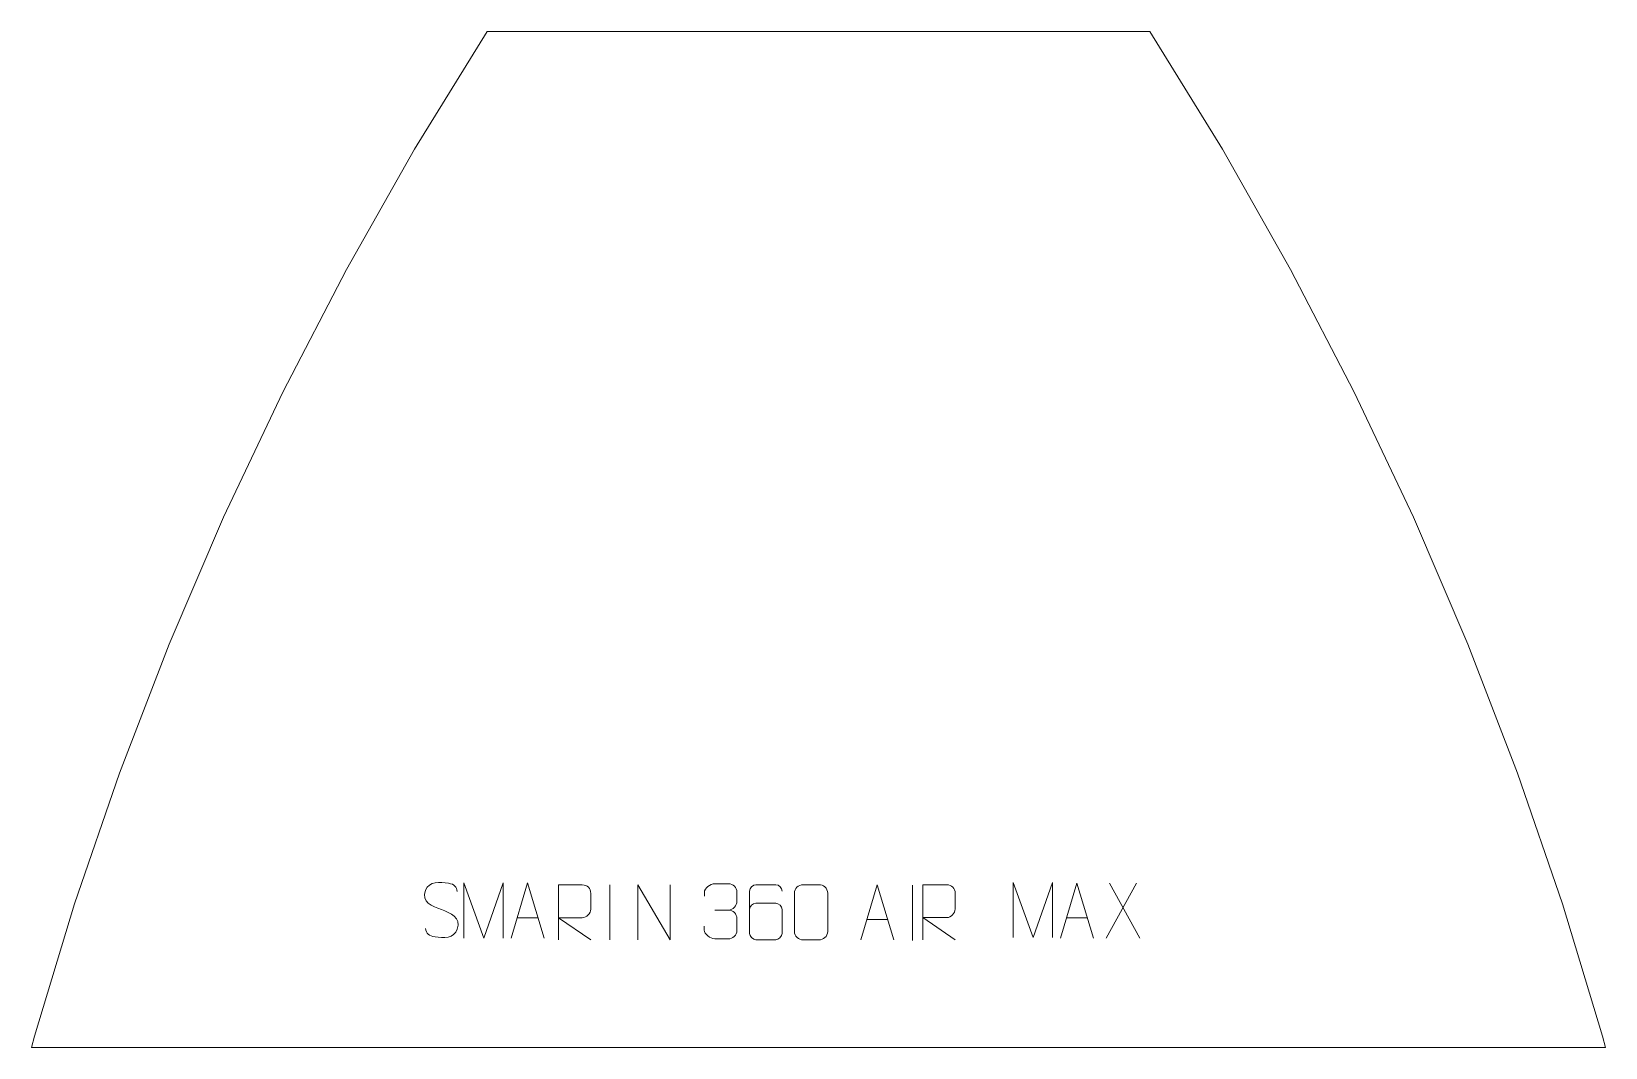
# Model space of a CAD drawing. Header units: millimetres. Extents: x -356 to 356, y 887 to 1347.
import ezdxf

# ---------------------------------------------------------------- set-up
doc = ezdxf.new("R2010")
doc.units = ezdxf.units.MM
doc.header["$MEASUREMENT"] = 0
doc.layers.add('layer 1', color=7, linetype='Continuous')

msp = doc.modelspace()

# ---------------------------------------------------------------- linework, layer by layer
at = {"layer": 'layer 1', "color": 242, "lineweight": 9}
msp.add_open_spline([(-149.9997, 1347.4989), (-149.9997, 1347.4989), (150, 1347.4989), (150, 1347.4989), (150, 1347.4989), (150, 1347.4989), (182.8939, 1294.2442), (182.8939, 1294.2442), (182.8939, 1294.2442), (182.8939, 1294.2442), (213.7892, 1239.8051), (213.7892, 1239.8051), (213.7892, 1239.8051), (213.7892, 1239.8051), (242.646, 1184.2581), (242.646, 1184.2581), (242.646, 1184.2581), (242.646, 1184.2581), (269.4236, 1127.6798), (269.4236, 1127.6798), (269.4236, 1127.6798), (269.4236, 1127.6798), (294.0853, 1070.1491), (294.0853, 1070.1491), (294.0853, 1070.1491), (294.0853, 1070.1491), (316.5978, 1011.742), (316.5978, 1011.742), (316.5978, 1011.742), (316.5978, 1011.742), (336.9288, 952.5416), (336.9288, 952.5416), (336.9288, 952.5416), (336.9288, 952.5416), (355.0512, 892.6265), (355.0512, 892.6265), (355.0512, 892.6265), (355.0512, 892.6265), (356.3963, 887.4993), (356.3963, 887.4993), (356.3963, 887.4993), (356.3963, 887.4993), (-356.3958, 887.4993), (-356.3958, 887.4993), (-356.3958, 887.4993), (-356.3958, 887.4993), (-355.0494, 892.6265), (-355.0494, 892.6265), (-355.0494, 892.6265), (-355.0494, 892.6265), (-336.9282, 952.5416), (-336.9282, 952.5416), (-336.9282, 952.5416), (-336.9282, 952.5416), (-316.5973, 1011.742), (-316.5973, 1011.742), (-316.5973, 1011.742), (-316.5973, 1011.742), (-294.0853, 1070.1491), (-294.0853, 1070.1491), (-294.0853, 1070.1491), (-294.0853, 1070.1491), (-269.4236, 1127.6798), (-269.4236, 1127.6798), (-269.4236, 1127.6798), (-269.4236, 1127.6798), (-242.6461, 1184.2581), (-242.6461, 1184.2581), (-242.6461, 1184.2581), (-242.6461, 1184.2581), (-213.7873, 1239.8051), (-213.7873, 1239.8051), (-213.7873, 1239.8051), (-213.7873, 1239.8051), (-182.892, 1294.2442), (-182.892, 1294.2442), (-182.892, 1294.2442), (-182.892, 1294.2442), (-149.9997, 1347.4989), (-149.9997, 1347.4989)], degree=3, knots=[0, 0, 0, 0, 0.04761905, 0.04761905, 0.04761905, 0.04761905, 0.0952381, 0.0952381, 0.0952381, 0.0952381, 0.14285714, 0.14285714, 0.14285714, 0.14285714, 0.19047619, 0.19047619, 0.19047619, 0.19047619, 0.23809524, 0.23809524, 0.23809524, 0.23809524, 0.28571429, 0.28571429, 0.28571429, 0.28571429, 0.33333333, 0.33333333, 0.33333333, 0.33333333, 0.38095238, 0.38095238, 0.38095238, 0.38095238, 0.42857143, 0.42857143, 0.42857143, 0.42857143, 0.47619048, 0.47619048, 0.47619048, 0.47619048, 0.52380952, 0.52380952, 0.52380952, 0.52380952, 0.57142857, 0.57142857, 0.57142857, 0.57142857, 0.61904762, 0.61904762, 0.61904762, 0.61904762, 0.66666667, 0.66666667, 0.66666667, 0.66666667, 0.71428571, 0.71428571, 0.71428571, 0.71428571, 0.76190476, 0.76190476, 0.76190476, 0.76190476, 0.80952381, 0.80952381, 0.80952381, 0.80952381, 0.85714286, 0.85714286, 0.85714286, 0.85714286, 0.9047619, 0.9047619, 0.9047619, 0.9047619, 1, 1, 1, 1], dxfattribs=at)
at = {"layer": 'layer 1', "color": 250, "lineweight": 9}
for points, knots in [([(-170.7684, 949.9515), (-175.0167, 951.4219), (-179.9248, 953.2177), (-177.9197, 958.738), (-177.9197, 958.738), (-176.4162, 962.8779), (-171.2026, 962.4894), (-167.599, 961.8883), (-167.599, 961.8883), (-164.7384, 961.4111), (-163.8737, 960.1979), (-163.5631, 958.1138)], [0, 0, 0, 0, 0.25, 0.25, 0.25, 0.25, 0.5, 0.5, 0.5, 0.5, 1, 1, 1, 1]), ([(88.2206, 937.3132), (88.2206, 937.3132), (88.2206, 962.2711), (88.2206, 962.2711), (88.2206, 962.2711), (88.2206, 962.2711), (97.1457, 937.3132), (97.1457, 937.3132), (97.1457, 937.3132), (97.1457, 937.3132), (105.9056, 962.2706), (105.9056, 962.2706), (105.9056, 962.2706), (105.9056, 962.2706), (105.9056, 937.3132), (105.9056, 937.3132)], [0, 0, 0, 0, 0.2, 0.2, 0.2, 0.2, 0.4, 0.4, 0.4, 0.4, 0.6, 0.6, 0.6, 0.6, 1, 1, 1, 1]), ([(-160.5376, 937.0307), (-160.5376, 937.0307), (-160.5376, 961.9886), (-160.5376, 961.9886), (-160.5376, 961.9886), (-160.5376, 961.9886), (-151.6125, 937.0307), (-151.6125, 937.0307), (-151.6125, 937.0307), (-151.6125, 937.0307), (-142.8526, 961.9881), (-142.8526, 961.9881), (-142.8526, 961.9881), (-142.8526, 961.9881), (-142.8526, 937.0307), (-142.8526, 937.0307)], [0, 0, 0, 0, 0.2, 0.2, 0.2, 0.2, 0.4, 0.4, 0.4, 0.4, 0.6, 0.6, 0.6, 0.6, 1, 1, 1, 1]), ([(-139.1656, 937.0329), (-139.1656, 937.0329), (-131.7946, 961.9864), (-131.7946, 961.9864), (-131.7946, 961.9864), (-131.7946, 961.9864), (-124.2247, 937.0329), (-124.2247, 937.0329)], [0, 0, 0, 0, 0.33333333, 0.33333333, 0.33333333, 0.33333333, 1, 1, 1, 1]), ([(-117.783, 936.1902), (-117.783, 936.1902), (-117.783, 961.1437), (-117.783, 961.1437), (-117.783, 961.1437), (-114.1882, 961.1437), (-110.5927, 961.1437), (-106.9975, 961.1437), (-106.9975, 961.1437), (-104.6722, 961.106), (-103.1149, 959.616), (-103.119, 957.2496), (-103.119, 957.2496), (-103.1194, 955.2141), (-103.1194, 952.1547), (-103.119, 950.1187), (-103.119, 950.1187), (-103.1255, 948.2432), (-104.9378, 946.3014), (-106.9473, 946.2823), (-106.9473, 946.2823), (-106.9473, 946.2823), (-117.783, 946.2823), (-117.783, 946.2823), (-117.783, 946.2823), (-117.783, 946.2823), (-103.1283, 936.1902), (-103.1283, 936.1902)], [0, 0, 0, 0, 0.125, 0.125, 0.125, 0.125, 0.25, 0.25, 0.25, 0.25, 0.375, 0.375, 0.375, 0.375, 0.5, 0.5, 0.5, 0.5, 0.625, 0.625, 0.625, 0.625, 0.75, 0.75, 0.75, 0.75, 1, 1, 1, 1]), ([(-81.7783, 936.1902), (-81.7783, 936.1902), (-81.7783, 961.1437), (-81.7783, 961.1437), (-81.7783, 961.1437), (-81.7783, 961.1437), (-67.1235, 936.1902), (-67.1235, 936.1902), (-67.1235, 936.1902), (-67.1235, 936.1902), (-67.1235, 961.1437), (-67.1235, 961.1437)], [0, 0, 0, 0, 0.25, 0.25, 0.25, 0.25, 0.5, 0.5, 0.5, 0.5, 1, 1, 1, 1]), ([(-51.6744, 955.9601), (-51.6744, 955.9601), (-51.6744, 957.8173), (-51.6744, 957.8173), (-51.6744, 957.8173), (-51.6887, 959.5592), (-49.0242, 961.6773), (-46.9651, 961.6546), (-46.9651, 961.6546), (-44.901, 961.6546), (-42.837, 961.6546), (-40.7733, 961.6546), (-40.7733, 961.6546), (-38.5788, 961.6634), (-36.9805, 959.8166), (-36.9361, 957.9045), (-36.9361, 957.9045), (-36.9365, 956.4694), (-36.9365, 955.0343), (-36.9361, 953.5988), (-36.9361, 953.5988), (-36.9847, 951.9453), (-38.5873, 949.7153), (-40.7856, 949.7253), (-40.7856, 949.7253), (-38.5819, 949.7141), (-36.9739, 947.9109), (-36.9199, 945.8514), (-36.9199, 945.8514), (-36.9203, 944.0667), (-36.9203, 942.282), (-36.9199, 940.4969), (-36.9199, 940.4969), (-36.9098, 938.4355), (-38.9647, 936.6724), (-40.7856, 936.6805), (-40.7856, 936.6805), (-42.8509, 936.6808), (-44.9161, 936.6808), (-46.9817, 936.6805), (-46.9817, 936.6805), (-49.1503, 936.692), (-51.6813, 939.0922), (-51.6999, 940.554), (-51.6999, 940.554), (-51.6999, 940.554), (-51.6999, 942.4626), (-51.6999, 942.4626)], [0, 0, 0, 0, 0.07692308, 0.07692308, 0.07692308, 0.07692308, 0.15384615, 0.15384615, 0.15384615, 0.15384615, 0.23076923, 0.23076923, 0.23076923, 0.23076923, 0.30769231, 0.30769231, 0.30769231, 0.30769231, 0.38461538, 0.38461538, 0.38461538, 0.38461538, 0.46153846, 0.46153846, 0.46153846, 0.46153846, 0.53846154, 0.53846154, 0.53846154, 0.53846154, 0.61538462, 0.61538462, 0.61538462, 0.61538462, 0.69230769, 0.69230769, 0.69230769, 0.69230769, 0.76923077, 0.76923077, 0.76923077, 0.76923077, 0.84615385, 0.84615385, 0.84615385, 0.84615385, 1, 1, 1, 1]), ([(-16.4366, 958.2556), (-16.4607, 959.5951), (-17.8169, 961.2483), (-19.3888, 961.214), (-19.3888, 961.214), (-22.3736, 961.2137), (-25.3588, 961.2137), (-28.3442, 961.214), (-28.3442, 961.214), (-29.5633, 961.2289), (-31.2915, 959.7913), (-31.2965, 958.2556), (-31.2965, 958.2556), (-31.2962, 951.8951), (-31.2962, 945.5343), (-31.2965, 939.1736), (-31.2965, 939.1736), (-31.2918, 938.0107), (-29.5633, 936.2396), (-28.3442, 936.2152), (-28.3442, 936.2152), (-25.3588, 936.2155), (-22.3736, 936.2155), (-19.3888, 936.2152), (-19.3888, 936.2152), (-18.1107, 936.259), (-16.441, 937.8735), (-16.4366, 939.1736), (-16.4366, 939.1736), (-16.4366, 942.7569), (-16.4366, 946.34), (-16.4366, 949.9227), (-16.4366, 949.9227), (-16.4751, 951.4009), (-18.0578, 952.8338), (-19.3888, 952.8318), (-19.3888, 952.8318), (-22.3736, 952.8321), (-25.3588, 952.8321), (-28.3442, 952.8318), (-28.3442, 952.8318), (-29.6737, 952.8368), (-31.3167, 951.3295), (-31.275, 949.901)], [0, 0, 0, 0, 0.08333333, 0.08333333, 0.08333333, 0.08333333, 0.16666667, 0.16666667, 0.16666667, 0.16666667, 0.25, 0.25, 0.25, 0.25, 0.33333333, 0.33333333, 0.33333333, 0.33333333, 0.41666667, 0.41666667, 0.41666667, 0.41666667, 0.5, 0.5, 0.5, 0.5, 0.58333333, 0.58333333, 0.58333333, 0.58333333, 0.66666667, 0.66666667, 0.66666667, 0.66666667, 0.75, 0.75, 0.75, 0.75, 0.83333333, 0.83333333, 0.83333333, 0.83333333, 1, 1, 1, 1]), ([(-6.9614, 961.2142), (-4.5953, 961.2142), (-2.2288, 961.2142), (0.1377, 961.2142), (0.1377, 961.2142), (2.1182, 961.2498), (4.1442, 959.7555), (4.1713, 957.3134), (4.1713, 957.3134), (4.1709, 951.556), (4.1709, 945.7982), (4.1713, 940.04), (4.1713, 940.04), (4.0292, 937.7124), (2.3228, 936.2301), (0.1377, 936.2193), (0.1377, 936.2193), (-2.2347, 936.2197), (-4.6071, 936.2197), (-6.9791, 936.2193), (-6.9791, 936.2193), (-8.9376, 936.1137), (-10.944, 938.0016), (-10.9326, 940.0226), (-10.9326, 940.0226), (-10.9322, 945.8032), (-10.9322, 951.5835), (-10.9326, 957.3633), (-10.9326, 957.3633), (-10.9283, 959.5053), (-9.1512, 961.2278), (-6.9614, 961.2142)], [0, 0, 0, 0, 0.11111111, 0.11111111, 0.11111111, 0.11111111, 0.22222222, 0.22222222, 0.22222222, 0.22222222, 0.33333333, 0.33333333, 0.33333333, 0.33333333, 0.44444444, 0.44444444, 0.44444444, 0.44444444, 0.55555556, 0.55555556, 0.55555556, 0.55555556, 0.66666667, 0.66666667, 0.66666667, 0.66666667, 0.77777778, 0.77777778, 0.77777778, 0.77777778, 1, 1, 1, 1]), ([(19.1488, 936.2382), (19.1488, 936.2382), (26.5198, 961.1917), (26.5198, 961.1917), (26.5198, 961.1917), (26.5198, 961.1917), (34.0897, 936.2382), (34.0897, 936.2382)], [0, 0, 0, 0, 0.33333333, 0.33333333, 0.33333333, 0.33333333, 1, 1, 1, 1]), ([(47.2275, 936.2382), (47.2275, 936.2382), (47.2275, 961.1917), (47.2275, 961.1917), (47.2275, 961.1917), (50.8223, 961.1917), (54.4178, 961.1917), (58.013, 961.1917), (58.013, 961.1917), (60.3383, 961.154), (61.8956, 959.664), (61.8915, 957.2976), (61.8915, 957.2976), (61.8911, 955.2621), (61.8911, 952.2027), (61.8915, 950.1667), (61.8915, 950.1667), (61.885, 948.2912), (60.0727, 946.3494), (58.0632, 946.3303), (58.0632, 946.3303), (58.0632, 946.3303), (47.2275, 946.3303), (47.2275, 946.3303), (47.2275, 946.3303), (47.2275, 946.3303), (61.8822, 936.2382), (61.8822, 936.2382)], [0, 0, 0, 0, 0.125, 0.125, 0.125, 0.125, 0.25, 0.25, 0.25, 0.25, 0.375, 0.375, 0.375, 0.375, 0.5, 0.5, 0.5, 0.5, 0.625, 0.625, 0.625, 0.625, 0.75, 0.75, 0.75, 0.75, 1, 1, 1, 1]), ([(109.6527, 936.9962), (109.6527, 936.9962), (117.0237, 961.9497), (117.0237, 961.9497), (117.0237, 961.9497), (117.0237, 961.9497), (124.5936, 936.9962), (124.5936, 936.9962)], [0, 0, 0, 0, 0.33333333, 0.33333333, 0.33333333, 0.33333333, 1, 1, 1, 1]), ([(-170.7684, 949.9514), (-166.7498, 948.3047), (-161.7203, 946.4164), (-163.5543, 941.0561), (-163.5543, 941.0561), (-165.0141, 936.7897), (-169.9249, 937.0464), (-173.651, 937.6011), (-173.651, 937.6011), (-176.401, 938.0109), (-177.6219, 939.2244), (-177.9999, 941.3366)], [0, 0, 0, 0, 0.25, 0.25, 0.25, 0.25, 0.5, 0.5, 0.5, 0.5, 1, 1, 1, 1])]:
    msp.add_open_spline(points, degree=3, knots=knots, dxfattribs=at)
for points in [[(-94.4509, 961.154), (-94.4509, 961.154), (-94.4509, 936.1799), (-94.4509, 936.1799)], [(42.6192, 960.9374), (42.6192, 960.9374), (42.6192, 935.9633), (42.6192, 935.9633)], [(143.9934, 961.9208), (143.9934, 961.9208), (130.2528, 937.025), (130.2528, 937.025)], [(131.7074, 961.9208), (131.7074, 961.9208), (145.448, 936.9673), (145.448, 936.9673)], [(-46.9647, 949.7149), (-46.9647, 949.7149), (-40.7683, 949.7149), (-40.7683, 949.7149)], [(-136.443, 946.2823), (-136.443, 946.2823), (-126.9473, 946.2823), (-126.9473, 946.2823)], [(21.8714, 945.4876), (21.8714, 945.4876), (31.3671, 945.4876), (31.3671, 945.4876)], [(112.3753, 946.2456), (112.3753, 946.2456), (121.871, 946.2456), (121.871, 946.2456)]]:
    msp.add_open_spline(points, degree=3, dxfattribs=at)

doc.saveas('drawing.dxf')
